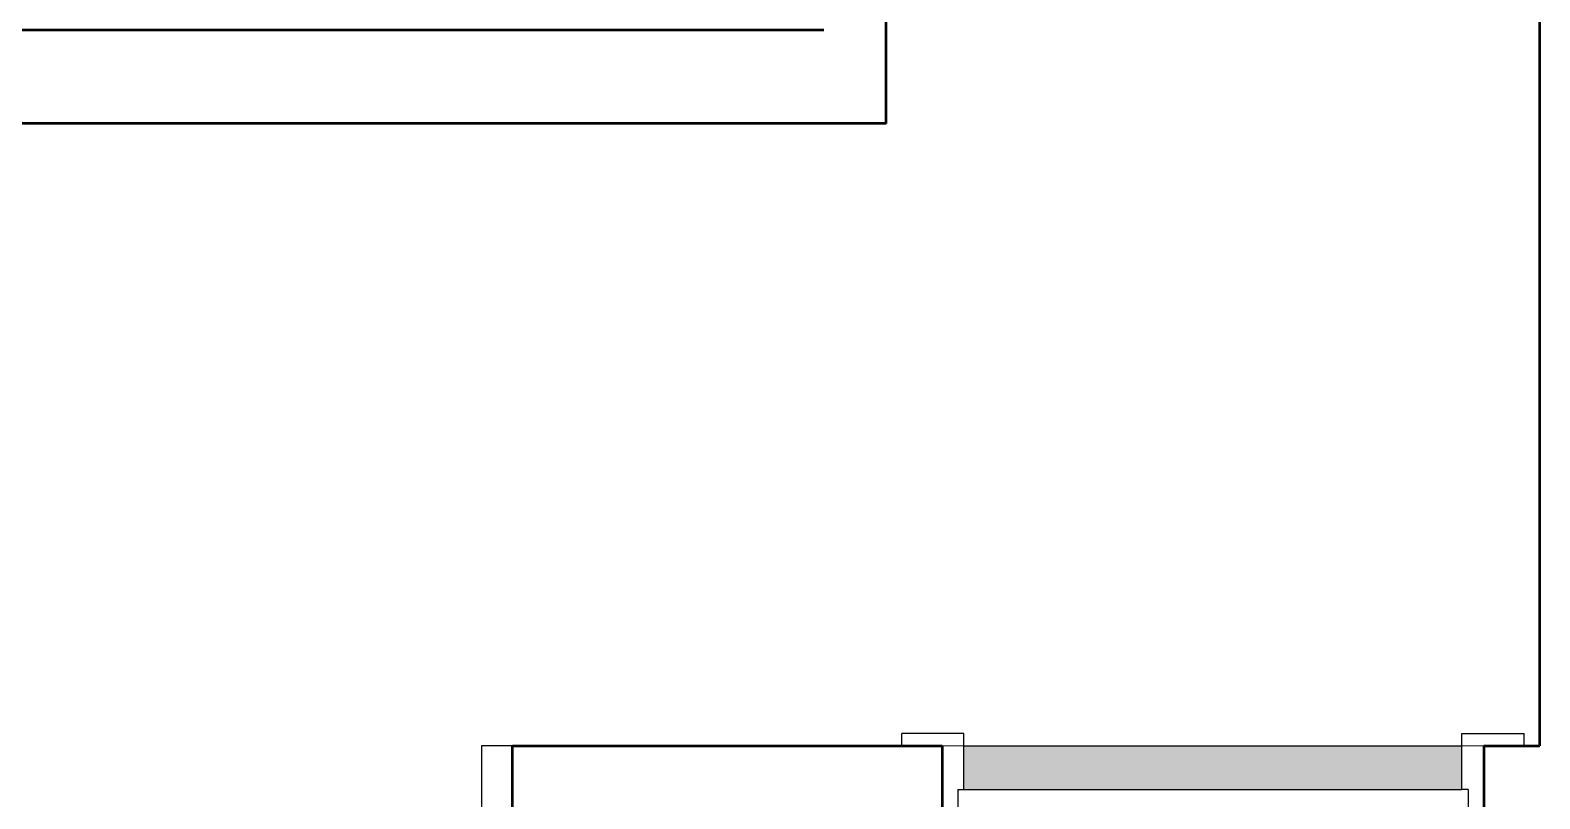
# Model space of a CAD drawing. Header units: millimetres. Extents: x 81693 to 98868, y 6565 to 11437.
# Drawn here: x 94974.4 to 95136.1, y 10145.7 to 10228.1 of the extents above; entities that cross this region are included whole.
import ezdxf

# ---------------------------------------------------------------- set-up
doc = ezdxf.new("R2010")
doc.units = ezdxf.units.MM
for name, color, linetype, lineweight in [('Parede Baixa', 5, 'Continuous', 50), ('Pisos Externos', 15, 'Continuous', 9), ('Portas - Janelas', 2, 'Continuous', 20)]:
    doc.layers.add(name, color=color, linetype=linetype, lineweight=lineweight)
doc.layers.add('PN010', color=1, linetype='Continuous')
doc.layers.add('PORTAS', color=3, linetype='Continuous')

msp = doc.modelspace()

# ---------------------------------------------------------------- hatches: boundary and pattern name
at = {"layer": 'Pisos Externos'}
h = msp.add_hatch(dxfattribs=at)
h.set_pattern_fill('AR-SAND', color=256, scale=0.033333, angle=135)
h.set_pattern_definition([(172.5, (41725.1694, 5949.2691), (-1.115844964, -1.191271162), [0, -1.286933333, 0, -1.439333333, 0, -1.375833333]), (142.5, (41725.1694, 5949.2691), (-2.749109504, -0.63003643), [0, -0.694266667, 0, -1.159933333, 0, -0.4445]), (102.5, (41725.9058, 5948.5327), (-1.867774373, 1.86099942), [0, -0.423333333, 0, -1.524, 0, -1.989666667]), (92.5, (41725.9058, 5948.5327), (-2.32516927, 1.27427036), [0, -0.211666667, 0, -0.999066667, 0, -1.143])])
h.paths.add_polyline_path([(95127.7458, 10151.3876), (95074.4125, 10151.3876), (95074.4125, 10146.7209), (95127.7458, 10146.7209)])
h.paths.add_polyline_path([(95136.0791, 10031.3876), (95036.0791, 10031.3876), (95036.0791, 10027.4992), (95036.4053, 10027.4992), (95036.4053, 10026.6993), (95037.8389, 10026.6993), (95037.8389, 10026.9925), (95038.0498, 10026.9925), (95038.109, 10026.9925), (95038.2856, 10026.9925), (95038.3345, 10026.9925), (95038.3675, 10026.9925), (95038.3791, 10026.9925), (95038.3791, 10026.6993), (95040.2328, 10026.6993), (95040.2328, 10026.9925), (95040.2445, 10026.9925), (95040.2774, 10026.9925), (95040.4437, 10026.9925), (95040.622, 10026.9925), (95040.7615, 10026.9925), (95040.7731, 10026.9925), (95040.7731, 10026.6993), (95042.2985, 10026.6993), (95042.2985, 10026.406), (95095.7538, 10026.4061), (95095.7538, 10025.7024), (95041.1015, 10025.7024), (95041.1015, 10025.409), (95040.9262, 10025.409), (95040.8022, 10025.409), (95040.6579, 10025.409), (95040.503, 10025.409), (95040.3481, 10025.409), (95040.2037, 10025.409), (95040.0798, 10025.409), (95039.9847, 10025.409), (95039.9249, 10025.409), (95039.9045, 10025.409), (95039.9045, 10025.7024), (95038.7075, 10025.7024), (95038.7075, 10025.409), (95038.5322, 10025.409), (95038.2639, 10025.409), (95038.109, 10025.409), (95037.9541, 10025.409), (95037.8098, 10025.409), (95037.6858, 10025.409), (95037.5907, 10025.409), (95037.5309, 10025.409), (95037.5105, 10025.409), (95037.5105, 10025.7024), (95036.0791, 10025.7024), (95036.0791, 10024.7209), (95136.0791, 10024.7209), (95136.0791, 10027.0062), (95093.7378, 10027.0062), (95093.7378, 10027.7099), (95136.0791, 10027.7099)])

# ---------------------------------------------------------------- linework, layer by layer
at = {"layer": 'Parede Baixa'}
for p, q in [((95136.0791, 10151.3876), (95136.0791, 10598.0542)), ((95066.0791, 10218.0542), (95066.0791, 10234.0542)), ((95059.4125, 10228.0542), (94922.7458, 10228.0542)), ((95066.0791, 10218.0542), (94952.7458, 10218.0542)), ((95026.0791, 10151.3876), (95072.0791, 10151.3876)), ((95026.0791, 9698.0542), (95026.0791, 10151.3876)), ((95072.0791, 10151.3876), (95072.0791, 10144.7209)), ((95130.0791, 10151.3876), (95136.0791, 10151.3876)), ((95130.0791, 10151.3876), (95130.0791, 10144.7209))]:
    msp.add_line(p, q, dxfattribs=at)
at = {"layer": 'PN010'}
for p, q in [((95026.0791, 10151.3876), (95022.7458, 10151.3876)), ((95022.7458, 10151.3876), (95022.7458, 9912.7209)), ((95074.4125, 10151.3876), (95127.7458, 10151.3876)), ((95074.4125, 10146.7209), (95127.7458, 10146.7209))]:
    msp.add_line(p, q, dxfattribs=at)
at = {"layer": 'PORTAS', "color": 2, "linetype": 'Continuous'}
for p, q in [((95074.4125, 10152.7209), (95067.7458, 10152.7209)), ((95067.7458, 10151.3876), (95067.7458, 10152.7209)), ((95074.4125, 10151.3876), (95074.4125, 10152.7209)), ((95127.7458, 10151.3876), (95127.7458, 10152.7209)), ((95127.7458, 10152.7209), (95134.4125, 10152.7209)), ((95134.4125, 10151.3876), (95134.4125, 10152.7209)), ((95074.4125, 10146.7209), (95074.4125, 10151.3876)), ((95127.7458, 10146.7209), (95127.7458, 10151.3876)), ((95073.7458, 10146.7209), (95074.4125, 10146.7209)), ((95073.7458, 10146.7209), (95073.7458, 10143.3876)), ((95128.4125, 10146.7209), (95127.7458, 10146.7209)), ((95128.4125, 10146.7209), (95128.4125, 10144.7209))]:
    msp.add_line(p, q, dxfattribs=at)
at = {"layer": 'Portas - Janelas'}
for p, q in [((95072.0791, 10151.3876), (95074.4125, 10151.3876)), ((95130.0791, 10151.3876), (95127.7458, 10151.3876))]:
    msp.add_line(p, q, dxfattribs=at)

doc.saveas('drawing.dxf')
